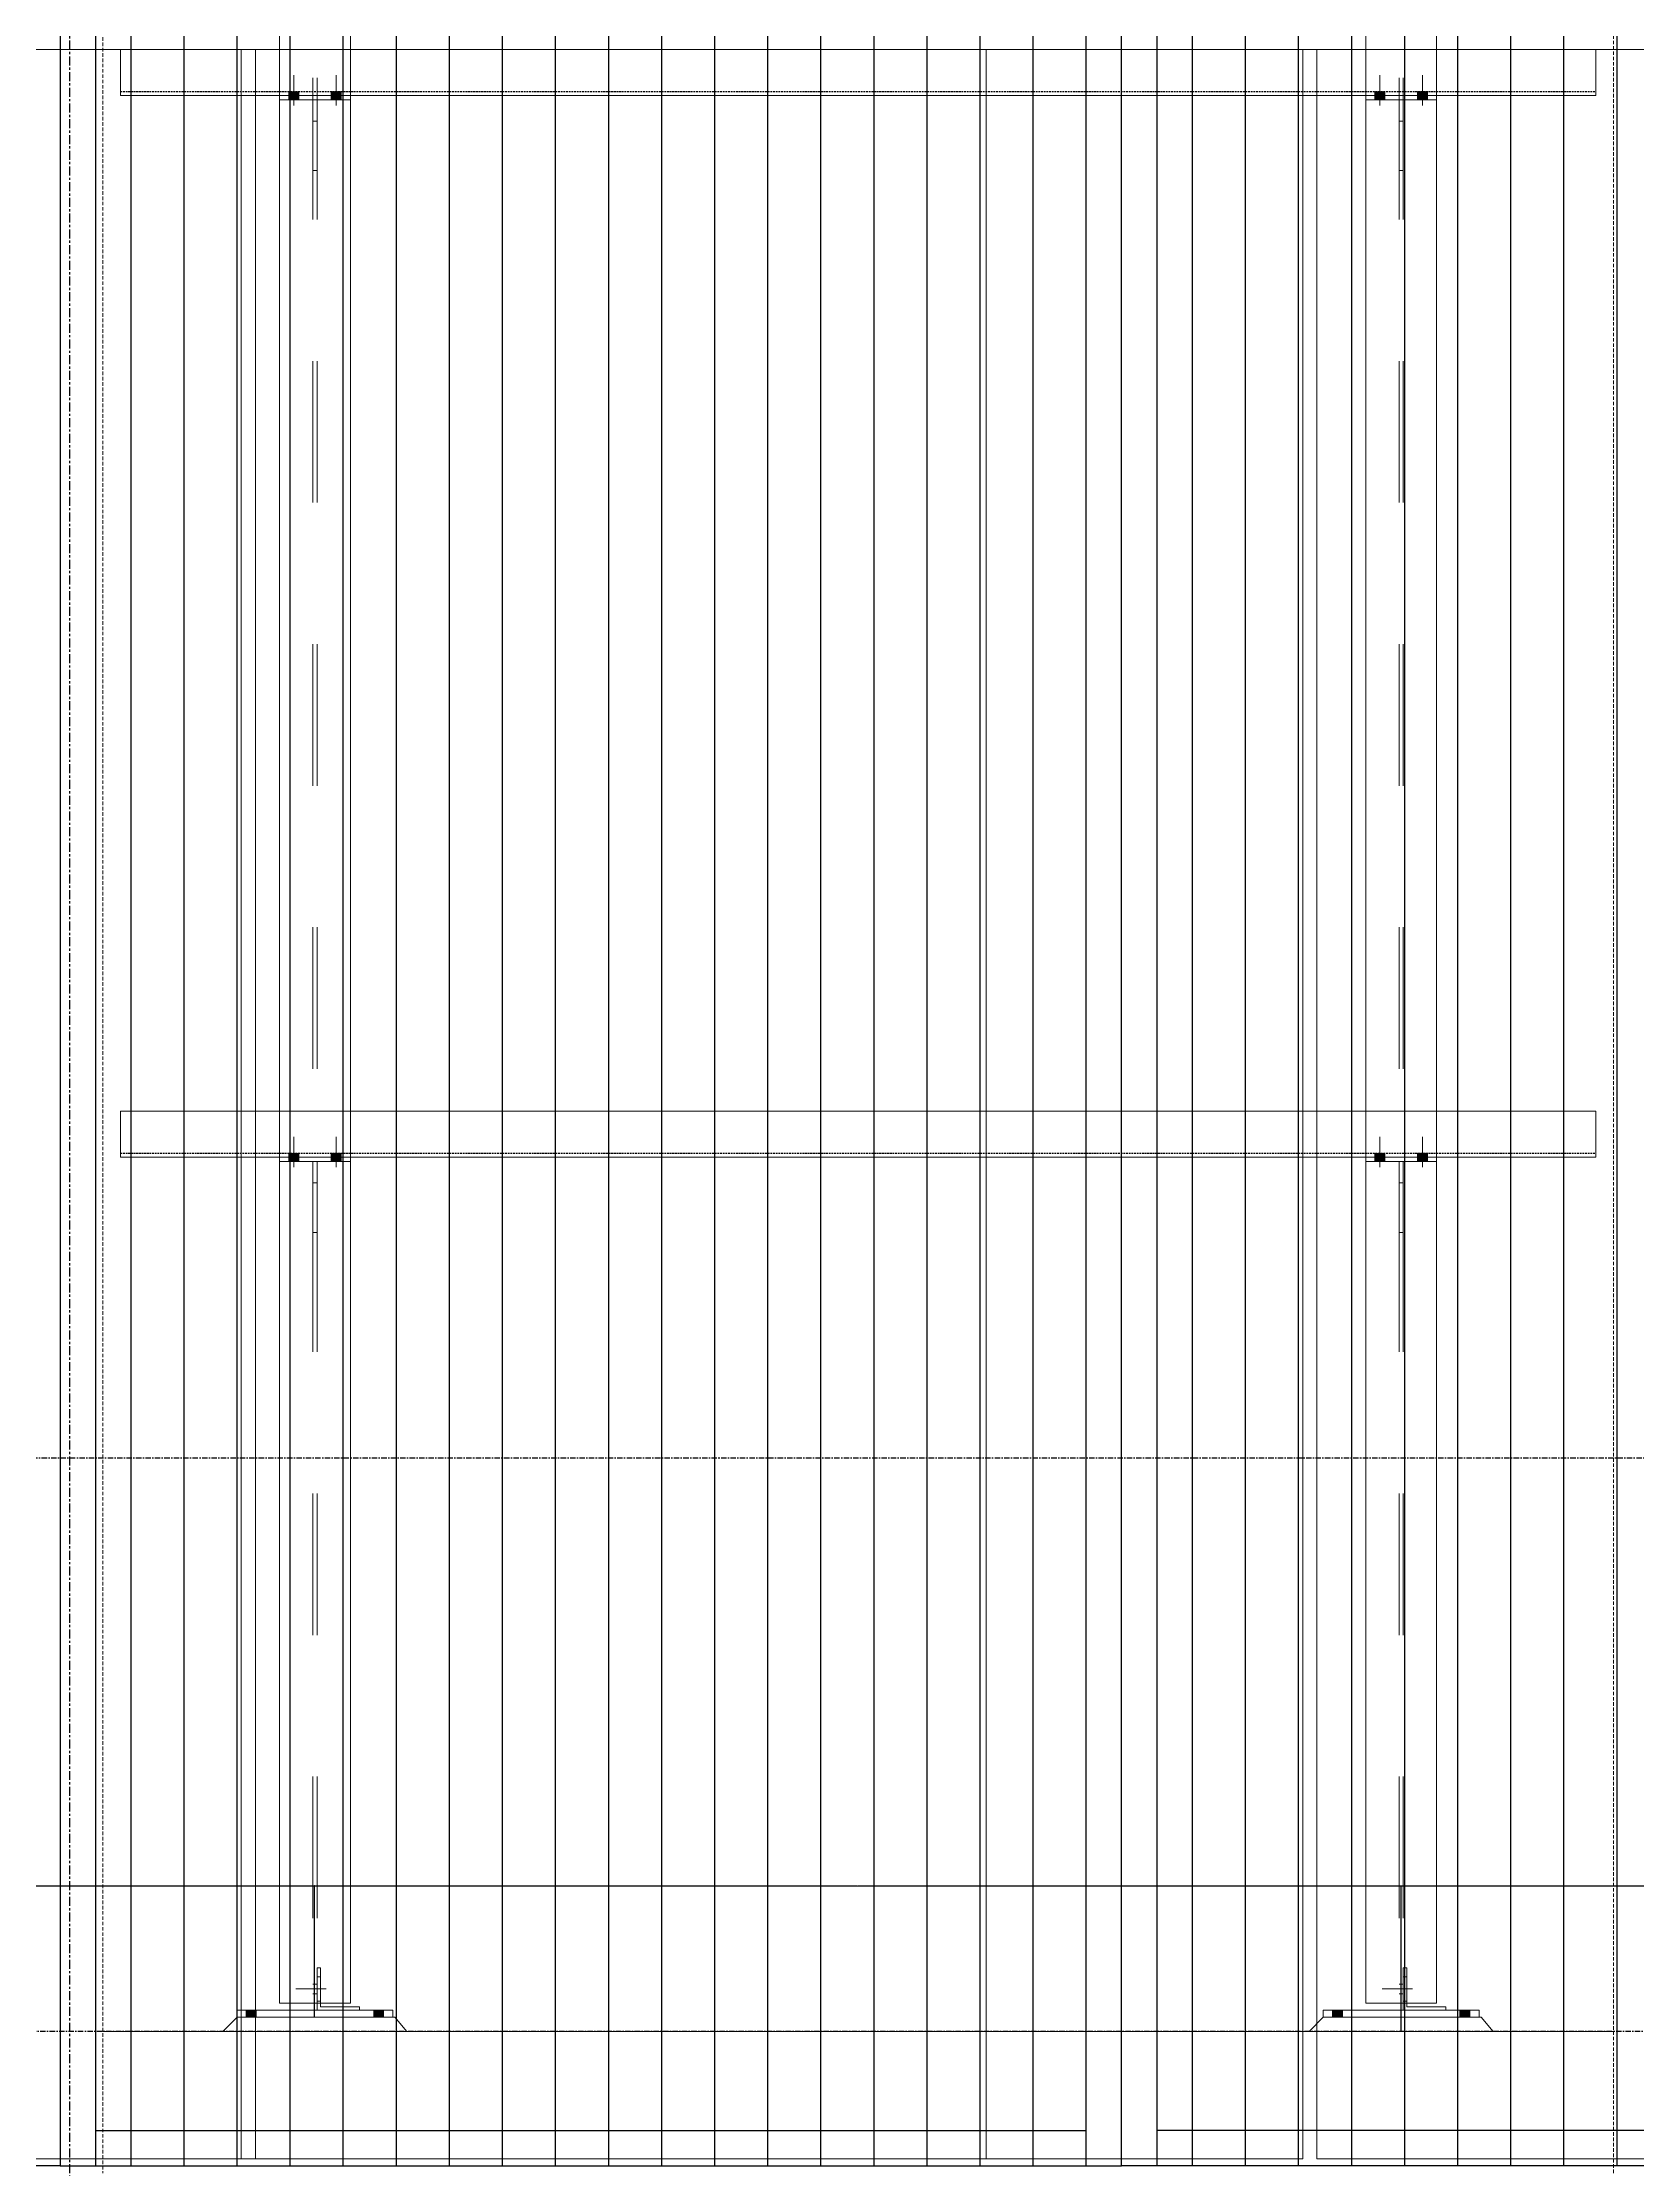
# Model space of a CAD drawing. Header units: millimetres. Extents: x 663313 to 1226001, y 1431724 to 1620898.
# Drawn here: x 1068524 to 1070778, y 1512950 to 1515955 of the extents above; entities that cross this region are included whole.
import ezdxf

# ---------------------------------------------------------------- set-up
doc = ezdxf.new("R2010")
doc.units = ezdxf.units.MM
for name, pattern in [('Grid Line', [22.225, 12.7, -3.175, 3.175, -3.175]), ('HIDDEN', [0.375, 0.25, -0.125]), ('XKITLINE00', [0]), ('XKITLINE02', [4, 2, -2])]:
    doc.linetypes.add(name, pattern=pattern)
doc.layers.add('000 - 0_HIDE_OBJ_FRAMING_DEF_SUB', color=7, linetype='Continuous', plot=False)
for name, color, linetype, lineweight in [('A-FLOR-E', 7, 'Continuous', 9), ('Bolt', 7, 'Continuous', 0), ('Part', 7, 'Continuous', 0)]:
    doc.layers.add(name, color=color, linetype=linetype, lineweight=lineweight)
doc.layers.add('DIM', color=7, linetype='Continuous')
doc.styles.add('Arial', font='arial.ttf')
doc.dimstyles.new('Dim - 40 - End', dxfattribs={"dimscale": 0.04, "dimtxt": 3, "dimasz": 1, "dimexe": 0, "dimexo": 2.5, "dimgap": 1.5, "dimtad": 1, "dimdec": 0, "dimlfac": 1000, "dimzin": 1, "dimdsep": 46, "dimtxsty": 'Arial', "dimblk": 'END', "dimcen": 0.09, "dimclrd": 7, "dimclre": 7, "dimclrt": 7, "dimadec": 0, "dimazin": 0, "dimtfac": 1, "dimtdec": 0, "dimtix": 1, "dimtofl": 0, "dimtmove": 2, "dimatfit": 3, "dimfxl": 1, "dimtfill": 1, "dimtfillclr": 256, "dimtolj": 1, "dimtzin": 0, "dimarcsym": 0})

# ---------------------------------------------------------------- blocks, each defined once
blk = doc.blocks.new('*A27341188')
at = {"layer": '000 - 0_HIDE_OBJ_FRAMING_DEF_SUB', "color": 7, "linetype": 'XKITLINE00', "lineweight": 0}
for p, q in [((357.767257, 31.748703), (347.90058, 31.748703)), ((347.900591, 11.882036), (347.900591, 31.748703)), ((357.767257, 31.748703), (357.767257, 11.882036)), ((357.767257, 11.882036), (347.90058, 11.882036))]:
    blk.add_line(p, q, dxfattribs=at)
at = {"layer": '000 - 0_HIDE_OBJ_FRAMING_DEF_SUB', "color": 7, "linetype": 'XKITLINE02', "lineweight": 0}
for p, q in [((347.90058, 11.882036), (347.90058, 31.748703)), ((357.767247, 11.882036), (357.767247, 31.748703))]:
    blk.add_line(p, q, dxfattribs=at)
blk = doc.blocks.new('*A27351189')
at = {"layer": '000 - 0_HIDE_OBJ_FRAMING_DEF_SUB', "color": 7, "linetype": 'XKITLINE00', "lineweight": 0}
for p, q in [((367.767257, 31.748703), (357.90058, 31.748703)), ((357.900591, 11.882036), (357.900591, 31.748703)), ((367.767257, 11.882036), (357.90058, 11.882036))]:
    blk.add_line(p, q, dxfattribs=at)
at = {"layer": '000 - 0_HIDE_OBJ_FRAMING_DEF_SUB', "color": 7, "linetype": 'XKITLINE02', "lineweight": 0}
blk.add_line((357.90058, 11.882036), (357.90058, 31.748703), dxfattribs=at)
blk = doc.blocks.new('*A27371191')
at = {"layer": '000 - 0_HIDE_OBJ_FRAMING_DEF_SUB', "color": 7, "linetype": 'XKITLINE00', "lineweight": 0}
for p, q in [((399.900591, 31.748703), (387.90058, 31.748703)), ((399.900591, 31.748703), (399.900591, 11.882036)), ((399.900591, 11.882036), (387.90058, 11.882036))]:
    blk.add_line(p, q, dxfattribs=at)
at = {"layer": '000 - 0_HIDE_OBJ_FRAMING_DEF_SUB', "color": 7, "linetype": 'XKITLINE02', "lineweight": 0}
blk.add_line((399.90058, 11.882036), (399.90058, 31.748703), dxfattribs=at)
blk = doc.blocks.new('*A27391193')
at = {"layer": '000 - 0_HIDE_OBJ_FRAMING_DEF_SUB', "color": 7, "linetype": 'XKITLINE00', "lineweight": 0}
for p, q in [((347.767257, 31.748703), (337.90058, 31.748703)), ((347.767257, 31.748703), (347.767257, 11.882036)), ((347.767257, 11.882036), (337.90058, 11.882036))]:
    blk.add_line(p, q, dxfattribs=at)
at = {"layer": '000 - 0_HIDE_OBJ_FRAMING_DEF_SUB', "color": 7, "linetype": 'XKITLINE02', "lineweight": 0}
blk.add_line((347.767247, 11.882036), (347.767247, 31.748703), dxfattribs=at)
blk = doc.blocks.new('3')
at = {"layer": '000 - 0_HIDE_OBJ_FRAMING_DEF_SUB', "color": 7, "lineweight": 0, "xscale": 0.15, "yscale": 0.15, "zscale": 0.15}
for name in ['*A27351189', '*A27371191', '*A27391193', '*A27341188']:
    blk.add_blockref(name, (663572.3657, 1524733.1057), dxfattribs=at)
blk = doc.blocks.new('GM_Louver Grill Vertical Z1 - Z Profile-23736417-ENT 4 ELE-3 sheet')
at = {"layer": '000 - 0_HIDE_OBJ_FRAMING_DEF_SUB', "color": 7}
blk.add_line((-1809423.6, 105340), (-1809423.6, 115350), dxfattribs=at)
blk = doc.blocks.new('8')
at = {"layer": '000 - 0_HIDE_OBJ_FRAMING_DEF_SUB', "color": 7}
for p, q in [((182624.8, 115350), (182624.8, 105340)), ((184024.8, 105340), (184024.8, 115350)), ((184124.8, 105340), (184124.8, 115350)), ((182624.8, 105390), (184024.8, 105390)), ((185524.8, 105390), (184124.8, 105390))]:
    blk.add_line(p, q, dxfattribs=at)
for points in [[(181074.8, 115350), (182574.8, 115350), (182574.8, 105340), (181074.8, 105340)], [(184074.8, 115350), (182574.8, 115350), (182574.8, 105340), (184074.8, 105340)], [(184074.8, 115350), (185574.8, 115350), (185574.8, 105340), (184074.8, 105340)]]:
    blk.add_lwpolyline(points, close=True, dxfattribs=at)
for p in [(1992098.5, 0), (1992173.5, 0), (1992248.5, 0), (1992323.5, 0), (1992398.5, 0), (1992473.5, 0), (1992548.5, 0), (1992623.5, 0), (1992698.5, 0), (1992773.5, 0), (1992848.5, 0), (1992923.5, 0), (1992998.5, 0), (1993073.5, 0), (1993148.5, 0), (1993223.5, 0), (1993298.5, 0), (1993373.5, 0), (1993598.5, 0), (1993673.5, 0), (1993748.5, 0), (1993823.5, 0), (1993898.5, 0), (1993973.5, 0), (1994048.5, 0), (1994123.5, 0), (1994198.5, 0)]:
    blk.add_blockref('GM_Louver Grill Vertical Z1 - Z Profile-23736417-ENT 4 ELE-3 sheet', p, dxfattribs=at)
blk = doc.blocks.new('*A3401343')
at = {"layer": 'Part', "color": 7, "linetype": 'XKITLINE00', "lineweight": 0}
for p, q in [((643.197235, 131.130227), (644.197235, 131.130227)), ((643.197235, 131.130227), (643.197235, 118.530227)), ((644.197235, 131.130227), (644.197235, 118.530227)), ((643.197235, 117.820227), (643.197235, 103.530227)), ((644.197235, 117.820227), (644.197235, 103.530227)), ((643.197235, 102.820227), (643.197235, 88.530227)), ((644.197235, 102.820227), (644.197235, 88.530227)), ((643.197235, 87.820227), (643.197235, 75.930227)), ((644.197235, 75.930227), (644.197235, 87.820227)), ((643.197235, 75.930227), (644.197235, 75.930227))]:
    blk.add_line(p, q, dxfattribs=at)
at = {"layer": 'Part', "color": 7, "linetype": 'XKITLINE02', "lineweight": 0}
for p, q in [((643.197236, 131.130227), (643.197236, 75.930227)), ((643.667235, 131.130227), (643.667235, 75.930227)), ((643.667236, 131.130227), (643.667236, 75.930227)), ((643.727235, 131.130227), (643.727235, 75.930227)), ((643.727236, 131.130227), (643.727236, 75.930227)), ((644.197235, 131.130227), (644.197236, 131.130227)), ((644.197235, 131.130227), (644.197236, 131.130227)), ((644.197236, 131.130227), (644.197236, 75.930227)), ((643.197235, 118.530227), (643.197235, 117.820227)), ((644.197235, 118.530227), (644.197235, 117.820227)), ((643.197235, 103.530227), (643.197235, 102.820227)), ((644.197235, 103.530227), (644.197235, 102.820227)), ((643.197235, 88.530227), (643.197235, 87.820227)), ((644.197235, 88.530227), (644.197235, 87.820227)), ((644.197235, 75.930227), (644.197236, 75.930227)), ((644.197236, 75.930227), (644.197235, 75.930227))]:
    blk.add_line(p, q, dxfattribs=at)
blk = doc.blocks.new('*A3402344')
at = {"layer": 'Part', "color": 7, "linetype": 'XKITLINE00', "lineweight": 0}
for p, q in [((658.547211, 131.130227), (659.547211, 131.130227)), ((658.547211, 131.130227), (658.547211, 118.530227)), ((659.547211, 131.130227), (659.547211, 118.530227)), ((658.547211, 117.820227), (658.547211, 103.530227)), ((659.547211, 117.820227), (659.547211, 103.530227)), ((658.547211, 102.820227), (658.547211, 88.530227)), ((659.547211, 102.820227), (659.547211, 88.530227)), ((658.547211, 87.820227), (658.547211, 75.930227)), ((659.547211, 75.930227), (659.547211, 87.820227)), ((658.547211, 75.930227), (659.547211, 75.930227))]:
    blk.add_line(p, q, dxfattribs=at)
at = {"layer": 'Part', "color": 7, "linetype": 'XKITLINE02', "lineweight": 0}
for p, q in [((658.547212, 131.130227), (658.547212, 75.930227)), ((659.017211, 131.130227), (659.017211, 75.930227)), ((659.017212, 131.130227), (659.017212, 75.930227)), ((659.077211, 131.130227), (659.077211, 75.930227)), ((659.077212, 131.130227), (659.077212, 75.930227)), ((659.547211, 131.130227), (659.547212, 131.130227)), ((659.547211, 131.130227), (659.547212, 131.130227)), ((659.547212, 131.130227), (659.547212, 75.930227)), ((658.547211, 118.530227), (658.547211, 117.820227)), ((659.547211, 118.530227), (659.547211, 117.820227)), ((658.547211, 103.530227), (658.547211, 102.820227)), ((659.547211, 103.530227), (659.547211, 102.820227)), ((658.547211, 88.530227), (658.547211, 87.820227)), ((659.547211, 88.530227), (659.547211, 87.820227)), ((659.547211, 75.930227), (659.547212, 75.930227)), ((659.547212, 75.930227), (659.547211, 75.930227))]:
    blk.add_line(p, q, dxfattribs=at)
blk = doc.blocks.new('*A3438361')
at = {"layer": 'Bolt'}
for points in [[(643.467, 87.94), (643.467, 87.88), (643.327, 87.88), (643.327, 87.94)], [(643.467, 87.88), (643.467, 87.82), (643.327, 87.82), (643.327, 87.88)], [(644.067, 87.94), (644.067, 87.88), (643.927, 87.88), (643.927, 87.94)], [(644.067, 87.88), (644.067, 87.82), (643.927, 87.82), (643.927, 87.88)]]:
    blk.add_hatch(color=7, dxfattribs=at).paths.add_polyline_path(points, flags=17)
at = {"layer": 'Bolt', "color": 7, "linetype": 'XKITLINE00', "lineweight": 0}
for p, q in [((643.397, 87.741), (643.397, 88.17)), ((643.997, 87.741), (643.997, 88.17)), ((643.327, 87.88), (643.327, 87.94)), ((643.327, 87.82), (643.327, 87.88)), ((643.467, 87.88), (643.467, 87.94)), ((643.467, 87.82), (643.467, 87.88)), ((643.927, 87.88), (643.927, 87.94)), ((643.927, 87.82), (643.927, 87.88)), ((644.067, 87.88), (644.067, 87.94)), ((644.067, 87.82), (644.067, 87.88))]:
    blk.add_line(p, q, dxfattribs=at)
blk = doc.blocks.new('*A3439362')
at = {"layer": 'Part', "color": 7, "linetype": 'XKITLINE00', "lineweight": 0}
for p, q in [((643.197234, 87.820227), (643.197234, 87.880227)), ((644.197234, 87.820227), (643.197234, 87.820227)), ((644.197234, 87.820227), (644.197234, 87.880227)), ((644.197235, 87.820227), (644.197234, 87.820227))]:
    blk.add_line(p, q, dxfattribs=at)
at = {"layer": 'Part', "color": 7, "linetype": 'XKITLINE02', "lineweight": 0}
for p, q in [((643.197234, 87.880227), (643.197235, 87.880227)), ((643.197234, 87.880227), (644.197235, 87.880227)), ((643.197235, 87.880227), (643.197235, 87.820227)), ((644.197234, 87.820227), (644.197235, 87.820227)), ((644.197235, 87.820227), (644.197235, 87.880227))]:
    blk.add_line(p, q, dxfattribs=at)
blk = doc.blocks.new('*A3440363')
at = {"layer": 'Part', "color": 7, "linetype": 'XKITLINE00', "lineweight": 0}
for p, q in [((643.667234, 87.820227), (643.727234, 87.820227)), ((643.667234, 87.520227), (643.667234, 87.820227)), ((643.727235, 87.820227), (643.727234, 87.820227)), ((643.727234, 87.820227), (643.727234, 87.520227)), ((643.727234, 87.520227), (643.667234, 87.520227)), ((643.667235, 86.820227), (643.667234, 87.520227)), ((643.727234, 87.520227), (643.727235, 86.820227)), ((643.727235, 86.820227), (643.667235, 86.820227))]:
    blk.add_line(p, q, dxfattribs=at)
at = {"layer": 'Part', "color": 7, "linetype": 'XKITLINE02', "lineweight": 0}
for p, q in [((643.667235, 86.820227), (643.667235, 87.820227)), ((643.727234, 87.820227), (643.727235, 87.820227)), ((643.727235, 86.820227), (643.727235, 87.820227))]:
    blk.add_line(p, q, dxfattribs=at)
blk = doc.blocks.new('*A3441364')
at = {"layer": 'Bolt'}
for points in [[(642.867, 75.83), (642.867, 75.73), (642.727, 75.73), (642.727, 75.83)], [(644.667, 75.83), (644.667, 75.73), (644.527, 75.73), (644.527, 75.83)]]:
    blk.add_hatch(color=7, dxfattribs=at).paths.add_polyline_path(points, flags=17)
at = {"layer": 'Bolt', "color": 7, "linetype": 'XKITLINE00', "lineweight": 0}
for p, q in [((642.727, 75.83), (642.727, 75.73)), ((642.797, 75.83), (642.797, 75.73)), ((642.867, 75.83), (642.867, 75.73)), ((644.527, 75.83), (644.527, 75.73)), ((644.597, 75.83), (644.597, 75.73)), ((644.667, 75.83), (644.667, 75.73))]:
    blk.add_line(p, q, dxfattribs=at)
blk = doc.blocks.new('*A3442365')
at = {"layer": 'Bolt', "color": 7, "linetype": 'XKITLINE02', "lineweight": 0}
for p, q in [((643.856436, 76.130227), (643.427236, 76.130227)), ((643.727236, 76.200227), (643.667236, 76.200227)), ((643.727236, 76.060227), (643.667236, 76.060227)), ((643.777236, 76.300227), (643.727236, 76.300227)), ((643.777236, 75.960227), (643.727236, 75.960227))]:
    blk.add_line(p, q, dxfattribs=at)
blk = doc.blocks.new('*A3443366')
at = {"layer": 'Part', "color": 7, "linetype": 'XKITLINE00', "lineweight": 0}
for p, q in [((642.397235, 75.530227), (642.597235, 75.730227)), ((642.597235, 75.730227), (642.597237, 75.730227)), ((644.827237, 75.730227), (642.597235, 75.730227)), ((644.997235, 75.530227), (644.827235, 75.730227))]:
    blk.add_line(p, q, dxfattribs=at)
at = {"layer": 'Part', "color": 7, "linetype": 'XKITLINE02', "lineweight": 0}
for p, q in [((642.397237, 75.530227), (642.597237, 75.730227)), ((644.997237, 75.530227), (644.827237, 75.730227)), ((642.397235, 75.530227), (644.997237, 75.530227))]:
    blk.add_line(p, q, dxfattribs=at)
blk = doc.blocks.new('*A3444367')
at = {"layer": 'Part', "color": 7, "linetype": 'XKITLINE02', "lineweight": 0}
for p, q in [((643.777236, 76.430227), (643.727235, 76.430227)), ((643.727235, 76.430227), (643.727235, 75.930227)), ((643.777235, 75.930227), (643.777235, 76.430227)), ((643.727235, 75.830227), (644.327236, 75.830227)), ((644.327236, 75.830227), (644.327236, 75.880227))]:
    blk.add_line(p, q, dxfattribs=at)
at = {"layer": 'Part', "color": 7, "linetype": 'XKITLINE00', "lineweight": 0}
for p, q in [((643.727235, 75.930227), (643.727235, 75.830227)), ((643.777235, 75.930227), (643.777235, 75.880227)), ((644.327235, 75.880227), (643.777235, 75.880227)), ((644.327235, 75.830227), (644.327235, 75.880227))]:
    blk.add_line(p, q, dxfattribs=at)
blk = doc.blocks.new('*A3445368')
at = {"layer": 'Part', "color": 7, "linetype": 'XKITLINE00', "lineweight": 0}
for p, q in [((642.597237, 75.830227), (642.597235, 75.830227)), ((642.597235, 75.830227), (644.797235, 75.830227)), ((642.597235, 75.730227), (642.597235, 75.830227)), ((642.597237, 75.730227), (642.597235, 75.730227)), ((642.597235, 75.730227), (644.797235, 75.730227)), ((644.797237, 75.830227), (644.797235, 75.830227)), ((644.797235, 75.730227), (644.797235, 75.830227)), ((644.797237, 75.730227), (644.797235, 75.730227))]:
    blk.add_line(p, q, dxfattribs=at)
at = {"layer": 'Part', "color": 7, "linetype": 'XKITLINE02', "lineweight": 0}
for p, q in [((642.597237, 75.830227), (642.597237, 75.730227)), ((644.797235, 75.830227), (644.797237, 75.830227)), ((644.797235, 75.730227), (644.797237, 75.730227)), ((644.797237, 75.830227), (644.797237, 75.730227))]:
    blk.add_line(p, q, dxfattribs=at)
blk = doc.blocks.new('*A3446369')
at = {"layer": 'Bolt'}
for points in [[(658.217, 75.83), (658.217, 75.73), (658.077, 75.73), (658.077, 75.83)], [(660.017, 75.83), (660.017, 75.73), (659.877, 75.73), (659.877, 75.83)]]:
    blk.add_hatch(color=7, dxfattribs=at).paths.add_polyline_path(points, flags=17)
at = {"layer": 'Bolt', "color": 7, "linetype": 'XKITLINE00', "lineweight": 0}
for p, q in [((658.077, 75.83), (658.077, 75.73)), ((658.147, 75.83), (658.147, 75.73)), ((658.217, 75.83), (658.217, 75.73)), ((659.877, 75.83), (659.877, 75.73)), ((659.947, 75.83), (659.947, 75.73)), ((660.017, 75.83), (660.017, 75.73))]:
    blk.add_line(p, q, dxfattribs=at)
blk = doc.blocks.new('*A3447370')
at = {"layer": 'Bolt', "color": 7, "linetype": 'XKITLINE02', "lineweight": 0}
for p, q in [((659.206411, 76.130227), (658.777211, 76.130227)), ((659.077211, 76.200227), (659.017211, 76.200227)), ((659.077211, 76.060227), (659.017211, 76.060227)), ((659.127211, 76.300227), (659.077211, 76.300227)), ((659.127211, 75.960227), (659.077211, 75.960227))]:
    blk.add_line(p, q, dxfattribs=at)
blk = doc.blocks.new('*A3448371')
at = {"layer": 'Part', "color": 7, "linetype": 'XKITLINE00', "lineweight": 0}
for p, q in [((657.74721, 75.530227), (657.94721, 75.730227)), ((657.94721, 75.730227), (657.947212, 75.730227)), ((660.177212, 75.730227), (657.94721, 75.730227)), ((660.34721, 75.530227), (660.17721, 75.730227))]:
    blk.add_line(p, q, dxfattribs=at)
at = {"layer": 'Part', "color": 7, "linetype": 'XKITLINE02', "lineweight": 0}
for p, q in [((657.747212, 75.530227), (657.947212, 75.730227)), ((660.347212, 75.530227), (660.177212, 75.730227)), ((657.74721, 75.530227), (660.347212, 75.530227))]:
    blk.add_line(p, q, dxfattribs=at)
blk = doc.blocks.new('*A3449372')
at = {"layer": 'Part', "color": 7, "linetype": 'XKITLINE02', "lineweight": 0}
for p, q in [((659.127212, 76.430227), (659.077211, 76.430227)), ((659.077211, 76.430227), (659.077211, 75.930227)), ((659.127211, 75.930227), (659.127211, 76.430227)), ((659.077211, 75.830227), (659.677212, 75.830227)), ((659.677212, 75.830227), (659.677212, 75.880227))]:
    blk.add_line(p, q, dxfattribs=at)
at = {"layer": 'Part', "color": 7, "linetype": 'XKITLINE00', "lineweight": 0}
for p, q in [((659.077211, 75.930227), (659.077211, 75.830227)), ((659.127211, 75.930227), (659.127211, 75.880227)), ((659.677211, 75.880227), (659.127211, 75.880227)), ((659.677211, 75.830227), (659.677211, 75.880227))]:
    blk.add_line(p, q, dxfattribs=at)
blk = doc.blocks.new('*A3450373')
at = {"layer": 'Part', "color": 7, "linetype": 'XKITLINE00', "lineweight": 0}
for p, q in [((657.947212, 75.830227), (657.94721, 75.830227)), ((657.94721, 75.830227), (660.14721, 75.830227)), ((657.94721, 75.730227), (657.94721, 75.830227)), ((657.947212, 75.730227), (657.94721, 75.730227)), ((657.94721, 75.730227), (660.14721, 75.730227)), ((660.147212, 75.830227), (660.14721, 75.830227)), ((660.14721, 75.730227), (660.14721, 75.830227)), ((660.147212, 75.730227), (660.14721, 75.730227))]:
    blk.add_line(p, q, dxfattribs=at)
at = {"layer": 'Part', "color": 7, "linetype": 'XKITLINE02', "lineweight": 0}
for p, q in [((657.947212, 75.830227), (657.947212, 75.730227)), ((660.14721, 75.830227), (660.147212, 75.830227)), ((660.14721, 75.730227), (660.147212, 75.730227)), ((660.147212, 75.830227), (660.147212, 75.730227))]:
    blk.add_line(p, q, dxfattribs=at)
blk = doc.blocks.new('*A3451374')
at = {"layer": 'Part', "color": 7, "linetype": 'XKITLINE00', "lineweight": 0}
for p, q in [((659.017209, 87.820227), (659.077209, 87.820227)), ((659.017209, 87.520227), (659.017209, 87.820227)), ((659.077211, 87.820227), (659.077209, 87.820227)), ((659.077209, 87.820227), (659.077209, 87.520227)), ((659.077209, 87.520227), (659.017209, 87.520227)), ((659.01721, 86.820227), (659.017209, 87.520227)), ((659.077209, 87.520227), (659.07721, 86.820227)), ((659.07721, 86.820227), (659.01721, 86.820227))]:
    blk.add_line(p, q, dxfattribs=at)
at = {"layer": 'Part', "color": 7, "linetype": 'XKITLINE02', "lineweight": 0}
for p, q in [((659.017211, 86.820227), (659.017211, 87.820227)), ((659.077209, 87.820227), (659.077211, 87.820227)), ((659.077211, 86.820227), (659.077211, 87.820227))]:
    blk.add_line(p, q, dxfattribs=at)
blk = doc.blocks.new('*A3452375')
at = {"layer": 'Part', "color": 7, "linetype": 'XKITLINE00', "lineweight": 0}
for p, q in [((658.547209, 87.820227), (658.547209, 87.880227)), ((659.547209, 87.820227), (658.547209, 87.820227)), ((659.547209, 87.820227), (659.547209, 87.880227)), ((659.547211, 87.820227), (659.547209, 87.820227))]:
    blk.add_line(p, q, dxfattribs=at)
at = {"layer": 'Part', "color": 7, "linetype": 'XKITLINE02', "lineweight": 0}
for p, q in [((658.547209, 87.880227), (658.547211, 87.880227)), ((658.547209, 87.880227), (659.547211, 87.880227)), ((658.547211, 87.880227), (658.547211, 87.820227)), ((659.547209, 87.820227), (659.547211, 87.820227)), ((659.547211, 87.880227), (659.547211, 87.820227))]:
    blk.add_line(p, q, dxfattribs=at)
blk = doc.blocks.new('*A3453376')
at = {"layer": 'Bolt'}
for points in [[(658.817, 87.94), (658.817, 87.88), (658.677, 87.88), (658.677, 87.94)], [(658.817, 87.88), (658.817, 87.82), (658.677, 87.82), (658.677, 87.88)], [(659.417, 87.94), (659.417, 87.88), (659.277, 87.88), (659.277, 87.94)], [(659.417, 87.88), (659.417, 87.82), (659.277, 87.82), (659.277, 87.88)]]:
    blk.add_hatch(color=7, dxfattribs=at).paths.add_polyline_path(points, flags=17)
at = {"layer": 'Bolt', "color": 7, "linetype": 'XKITLINE00', "lineweight": 0}
for p, q in [((658.747, 87.741), (658.747, 88.17)), ((659.347, 87.741), (659.347, 88.17)), ((658.677, 87.88), (658.677, 87.94)), ((658.677, 87.82), (658.677, 87.88)), ((658.817, 87.88), (658.817, 87.94)), ((658.817, 87.82), (658.817, 87.88)), ((659.277, 87.88), (659.277, 87.94)), ((659.277, 87.82), (659.277, 87.88)), ((659.417, 87.88), (659.417, 87.94)), ((659.417, 87.82), (659.417, 87.88))]:
    blk.add_line(p, q, dxfattribs=at)
blk = doc.blocks.new('*A3513435')
at = {"layer": 'Part', "color": 7, "linetype": 'XKITLINE00', "lineweight": 0}
for p, q in [((643.667234, 102.820227), (643.727234, 102.820227)), ((643.667234, 102.520227), (643.667234, 102.820227)), ((643.727235, 102.820227), (643.727234, 102.820227)), ((643.727234, 102.820227), (643.727234, 102.520227)), ((643.727234, 102.520227), (643.667234, 102.520227)), ((643.667235, 101.820227), (643.667234, 102.520227)), ((643.727234, 102.520227), (643.727235, 101.820227)), ((643.727235, 101.820227), (643.667235, 101.820227))]:
    blk.add_line(p, q, dxfattribs=at)
at = {"layer": 'Part', "color": 7, "linetype": 'XKITLINE02', "lineweight": 0}
for p, q in [((643.667235, 101.820227), (643.667235, 102.820227)), ((643.727234, 102.820227), (643.727235, 102.820227)), ((643.727235, 101.820227), (643.727235, 102.820227))]:
    blk.add_line(p, q, dxfattribs=at)
blk = doc.blocks.new('*A3514436')
at = {"layer": 'Part', "color": 7, "linetype": 'XKITLINE00', "lineweight": 0}
for p, q in [((643.197234, 102.820227), (643.197234, 102.880227)), ((644.197234, 102.820227), (643.197234, 102.820227)), ((644.197234, 102.820227), (644.197234, 102.880227)), ((644.197235, 102.820227), (644.197234, 102.820227))]:
    blk.add_line(p, q, dxfattribs=at)
at = {"layer": 'Part', "color": 7, "linetype": 'XKITLINE02', "lineweight": 0}
for p, q in [((643.197234, 102.880227), (643.197235, 102.880227)), ((643.197234, 102.880227), (644.197235, 102.880227)), ((643.197235, 102.880227), (643.197235, 102.820227)), ((644.197234, 102.820227), (644.197235, 102.820227)), ((644.197235, 102.820227), (644.197235, 102.880227))]:
    blk.add_line(p, q, dxfattribs=at)
blk = doc.blocks.new('*A3515437')
at = {"layer": 'Bolt'}
for points in [[(643.467, 102.94), (643.467, 102.88), (643.327, 102.88), (643.327, 102.94)], [(643.467, 102.88), (643.467, 102.82), (643.327, 102.82), (643.327, 102.88)], [(644.067, 102.94), (644.067, 102.88), (643.927, 102.88), (643.927, 102.94)], [(644.067, 102.88), (644.067, 102.82), (643.927, 102.82), (643.927, 102.88)]]:
    blk.add_hatch(color=7, dxfattribs=at).paths.add_polyline_path(points, flags=17)
at = {"layer": 'Bolt', "color": 7, "linetype": 'XKITLINE00', "lineweight": 0}
for p, q in [((643.397, 102.741), (643.397, 103.17)), ((643.997, 102.741), (643.997, 103.17)), ((643.327, 102.88), (643.327, 102.94)), ((643.327, 102.82), (643.327, 102.88)), ((643.467, 102.88), (643.467, 102.94)), ((643.467, 102.82), (643.467, 102.88)), ((643.927, 102.88), (643.927, 102.94)), ((643.927, 102.82), (643.927, 102.88)), ((644.067, 102.88), (644.067, 102.94)), ((644.067, 102.82), (644.067, 102.88))]:
    blk.add_line(p, q, dxfattribs=at)
blk = doc.blocks.new('*A3516438')
at = {"layer": 'Part', "color": 7, "linetype": 'XKITLINE00', "lineweight": 0}
for p, q in [((659.017209, 102.820227), (659.077209, 102.820227)), ((659.017209, 102.520227), (659.017209, 102.820227)), ((659.077211, 102.820227), (659.077209, 102.820227)), ((659.077209, 102.820227), (659.077209, 102.520227)), ((659.077209, 102.520227), (659.017209, 102.520227)), ((659.01721, 101.820227), (659.017209, 102.520227)), ((659.077209, 102.520227), (659.07721, 101.820227)), ((659.07721, 101.820227), (659.01721, 101.820227))]:
    blk.add_line(p, q, dxfattribs=at)
at = {"layer": 'Part', "color": 7, "linetype": 'XKITLINE02', "lineweight": 0}
for p, q in [((659.017211, 101.820227), (659.017211, 102.820227)), ((659.077209, 102.820227), (659.077211, 102.820227)), ((659.077211, 101.820227), (659.077211, 102.820227))]:
    blk.add_line(p, q, dxfattribs=at)
blk = doc.blocks.new('*A3517439')
at = {"layer": 'Part', "color": 7, "linetype": 'XKITLINE00', "lineweight": 0}
for p, q in [((658.547209, 102.820227), (658.547209, 102.880227)), ((659.547209, 102.820227), (658.547209, 102.820227)), ((659.547209, 102.820227), (659.547209, 102.880227)), ((659.547211, 102.820227), (659.547209, 102.820227))]:
    blk.add_line(p, q, dxfattribs=at)
at = {"layer": 'Part', "color": 7, "linetype": 'XKITLINE02', "lineweight": 0}
for p, q in [((658.547209, 102.880227), (658.547211, 102.880227)), ((658.547209, 102.880227), (659.547211, 102.880227)), ((658.547211, 102.880227), (658.547211, 102.820227)), ((659.547209, 102.820227), (659.547211, 102.820227)), ((659.547211, 102.880227), (659.547211, 102.820227))]:
    blk.add_line(p, q, dxfattribs=at)
blk = doc.blocks.new('*A3518440')
at = {"layer": 'Bolt'}
for points in [[(658.817, 102.94), (658.817, 102.88), (658.677, 102.88), (658.677, 102.94)], [(658.817, 102.88), (658.817, 102.82), (658.677, 102.82), (658.677, 102.88)], [(659.417, 102.94), (659.417, 102.88), (659.277, 102.88), (659.277, 102.94)], [(659.417, 102.88), (659.417, 102.82), (659.277, 102.82), (659.277, 102.88)]]:
    blk.add_hatch(color=7, dxfattribs=at).paths.add_polyline_path(points, flags=17)
at = {"layer": 'Bolt', "color": 7, "linetype": 'XKITLINE00', "lineweight": 0}
for p, q in [((658.747, 102.741), (658.747, 103.17)), ((659.347, 102.741), (659.347, 103.17)), ((658.677, 102.88), (658.677, 102.94)), ((658.677, 102.82), (658.677, 102.88)), ((658.817, 102.88), (658.817, 102.94)), ((658.817, 102.82), (658.817, 102.88)), ((659.277, 102.88), (659.277, 102.94)), ((659.277, 102.82), (659.277, 102.88)), ((659.417, 102.88), (659.417, 102.94)), ((659.417, 102.82), (659.417, 102.88))]:
    blk.add_line(p, q, dxfattribs=at)
blk = doc.blocks.new('END')
at = {"color": 7}
for p, q in [((2, 0), (-2, 0)), ((-1, -1), (1, 1)), ((0, 2), (0, -2))]:
    blk.add_line(p, q, dxfattribs=at)
blk = doc.blocks.new('*D5040')
at = {"layer": '000 - 0_HIDE_OBJ_FRAMING_DEF_SUB', "color": 7, "lineweight": -2, "transparency": 16777216}
for p, q in [((-11085, 105560.1), (-11085, 105745.6)), ((-11085, 105745.6), (-10085.5, 105745.6)), ((-10085.5, 105560.1), (-10085.5, 105745.6))]:
    blk.add_line(p, q, dxfattribs=at)
at = {"layer": 'Defpoints', "color": 7, "transparency": 16777216}
for p in [(-10085.5, 105745.6), (-11085, 105560), (-10085.5, 105560)]:
    blk.add_point(p, dxfattribs=at)
at = {"layer": '000 - 0_HIDE_OBJ_FRAMING_DEF_SUB', "color": 7, "lineweight": -2, "transparency": 16777216, "xscale": 0.04, "yscale": 0.04, "zscale": 0.04, "rotation": 180}
blk.add_blockref('END', (-11085, 105745.6), dxfattribs=at)
at = {"layer": '000 - 0_HIDE_OBJ_FRAMING_DEF_SUB', "color": 7, "lineweight": -2, "transparency": 16777216, "xscale": 0.04, "yscale": 0.04, "zscale": 0.04}
blk.add_blockref('END', (-10085.5, 105745.6), dxfattribs=at)
at = {"layer": '000 - 0_HIDE_OBJ_FRAMING_DEF_SUB', "color": 7, "transparency": 16777216, "insert": (-10585.2, 105745.7), "char_height": 0.12, "attachment_point": 5, "style": 'Arial', "bg_fill": 3, "box_fill_scale": 1.1, "bg_fill_color": 256, "bg_fill_true_color": 13158600, "bg_fill_transparency": 0}
blk.add_mtext('\\A1;999503', dxfattribs=at)
blk = doc.blocks.new('*D5041')
at = {"layer": '000 - 0_HIDE_OBJ_FRAMING_DEF_SUB', "color": 7, "lineweight": -2, "transparency": 16777216}
for p, q in [((-10085.5, 105560.1), (-10085.5, 105745.6)), ((-10085.5, 105745.6), (-8550, 105745.6)), ((-8550, 105540.1), (-8550, 105745.6))]:
    blk.add_line(p, q, dxfattribs=at)
at = {"layer": 'Defpoints', "color": 7, "transparency": 16777216}
for p in [(-8550, 105745.6), (-10085.5, 105560), (-8550, 105540)]:
    blk.add_point(p, dxfattribs=at)
at = {"layer": '000 - 0_HIDE_OBJ_FRAMING_DEF_SUB', "color": 7, "lineweight": -2, "transparency": 16777216, "xscale": 0.04, "yscale": 0.04, "zscale": 0.04, "rotation": 180}
blk.add_blockref('END', (-10085.5, 105745.6), dxfattribs=at)
at = {"layer": '000 - 0_HIDE_OBJ_FRAMING_DEF_SUB', "color": 7, "lineweight": -2, "transparency": 16777216, "xscale": 0.04, "yscale": 0.04, "zscale": 0.04}
blk.add_blockref('END', (-8550, 105745.6), dxfattribs=at)
at = {"layer": '000 - 0_HIDE_OBJ_FRAMING_DEF_SUB', "color": 7, "transparency": 16777216, "insert": (-9317.7, 105745.7), "char_height": 0.12, "attachment_point": 5, "style": 'Arial', "bg_fill": 3, "box_fill_scale": 1.1, "bg_fill_color": 256, "bg_fill_true_color": 13158600, "bg_fill_transparency": 0}
blk.add_mtext('\\A1;1535497', dxfattribs=at)
blk = doc.blocks.new('*D5042')
at = {"layer": '000 - 0_HIDE_OBJ_FRAMING_DEF_SUB', "color": 7, "lineweight": -2, "transparency": 16777216}
for p, q in [((-7550.5, 106369.9), (-7550.5, 105745.6)), ((-8550, 105540.1), (-8550, 105745.6)), ((-8550, 105745.6), (-7550.5, 105745.6))]:
    blk.add_line(p, q, dxfattribs=at)
at = {"layer": 'Defpoints', "color": 7, "transparency": 16777216}
for p in [(-7550.5, 106370), (-7550.5, 105745.6), (-8550, 105540)]:
    blk.add_point(p, dxfattribs=at)
at = {"layer": '000 - 0_HIDE_OBJ_FRAMING_DEF_SUB', "color": 7, "lineweight": -2, "transparency": 16777216, "xscale": 0.04, "yscale": 0.04, "zscale": 0.04, "rotation": 180}
blk.add_blockref('END', (-8550, 105745.6), dxfattribs=at)
at = {"layer": '000 - 0_HIDE_OBJ_FRAMING_DEF_SUB', "color": 7, "lineweight": -2, "transparency": 16777216, "xscale": 0.04, "yscale": 0.04, "zscale": 0.04}
blk.add_blockref('END', (-7550.5, 105745.6), dxfattribs=at)
at = {"layer": '000 - 0_HIDE_OBJ_FRAMING_DEF_SUB', "color": 7, "transparency": 16777216, "insert": (-8050.2, 105745.7), "char_height": 0.12, "attachment_point": 5, "style": 'Arial', "bg_fill": 3, "box_fill_scale": 1.1, "bg_fill_color": 256, "bg_fill_true_color": 13158600, "bg_fill_transparency": 0}
blk.add_mtext('\\A1;999503', dxfattribs=at)
blk = doc.blocks.new('W-1-PP18-ST_ENT4_REV00_20260602-153434_ELEVATION_3_ST')
at = {"layer": '000 - 0_HIDE_OBJ_FRAMING_DEF_SUB', "color": 7, "linetype": 'HIDDEN', "ltscale": 10}
for p, q in [((-10360, 108281), (-8275, 108281)), ((-10360, 106781), (-8275, 106781))]:
    blk.add_line(p, q, dxfattribs=at)
at = {"layer": '000 - 0_HIDE_OBJ_FRAMING_DEF_SUB', "color": 7, "linetype": 'Grid Line', "ltscale": 0.6}
for p, q in [((-7850, 106350), (-17111.0505, 106350)), ((-4905, 105540), (-17111.0505, 105540))]:
    blk.add_line(p, q, dxfattribs=at)
at = {"layer": 'A-FLOR-E', "color": 7, "linetype": 'HIDDEN', "ltscale": 20}
for points in [[(-10785, 105340), (-10785, 114650), (-10385, 114650), (-10385, 105340)], [(-8250, 105340), (-8250, 114650), (-7850, 114650), (-7850, 105340)]]:
    blk.add_lwpolyline(points, dxfattribs=at)
at = {"layer": 'Part', "color": 7, "linetype": 'XKITLINE00', "lineweight": 0}
blk.add_line((-10384.9975, 105540), (-8249.9974, 105540), dxfattribs=at)
for points in [[(-10360, 108340), (-8275, 108340), (-8275, 108275), (-10360, 108275)], [(-10360, 106840), (-8275, 106840), (-8275, 106775), (-10360, 106775)]]:
    blk.add_lwpolyline(points, close=True, dxfattribs=at)
at = {"color": 7}
blk.add_blockref('8', (-193019.8217, 10), dxfattribs=at)
at = {"color": 7, "lineweight": 0, "xscale": 100, "yscale": 100, "zscale": 100}
for name in ['*A3401343', '*A3402344', '*A3515437', '*A3518440', '*A3514436', '*A3517439', '*A3513435', '*A3516438', '*A3438361', '*A3453376', '*A3439362', '*A3440363', '*A3452375', '*A3451374', '*A3444367', '*A3449372', '*A3442365', '*A3447370', '*A3445368', '*A3441364', '*A3450373', '*A3446369', '*A3443366', '*A3448371']:
    blk.add_blockref(name, (-74454.7184, 97986.9773), dxfattribs=at)
at = {"layer": '000 - 0_HIDE_OBJ_FRAMING_DEF_SUB', "color": 7}
dim = blk.add_linear_dim(base=(-10085.4948, 105745.6186), p1=(-11084.9974, 105560), p2=(-10085.4948, 105560), dimstyle='Dim - 40 - End', override={"dimclrd": 7, "dimclre": 7, "dimclrt": 7}, dxfattribs=at)
dim.commit()
dim.dimension.update_dxf_attribs({"geometry": '*D5040', "text_midpoint": (-10585.2461, 105745.7399)})
dim = blk.add_linear_dim(base=(-8549.9973000615, 105745.6186299324), p1=(-10085.4948000315, 105559.9999537468), p2=(-8549.9973000615, 105539.9999536755), dimstyle='Dim - 40 - End', override={"dimclrd": 7, "dimclre": 7, "dimclrt": 7}, dxfattribs=at)
dim.commit()
dim.dimension.update_dxf_attribs({"geometry": '*D5041', "text_midpoint": (-9317.7460500465, 105745.7399396186)})
dim = blk.add_linear_dim(base=(-7550.49475, 105745.61863), p1=(-8549.9973, 105539.99995), p2=(-7550.49475, 106369.99995), dimstyle='Dim - 40 - End', override={"dimclrd": 7, "dimclre": 7, "dimclrt": 7}, dxfattribs=at)
dim.commit()
dim.dimension.update_dxf_attribs({"geometry": '*D5042', "text_midpoint": (-8050.24603, 105745.73994)})

msp = doc.modelspace()

# ---------------------------------------------------------------- linework, layer by layer
at = {"layer": '000 - 0_HIDE_OBJ_FRAMING_DEF_SUB', "color": 7, "linetype": 'Grid Line'}
msp.add_line((1068562.7487, 1507055.0011), (1068562.7487, 1523801.2017), dxfattribs=at)

# ---------------------------------------------------------------- block references
at = {"layer": 'DIM', "color": 7, "xscale": 1000, "yscale": 1000, "zscale": 1000}
for p in [(-662562493.0659, -1523221923.05), (-662555725.9731, -1523221923.05)]:
    msp.add_blockref('3', p, dxfattribs=at)

# ---------------------------------------------------------------- next in the draw order: block references
at = {"color": 7}
msp.add_blockref('W-1-PP18-ST_ENT4_REV00_20260602-153434_ELEVATION_3_ST', (1078993.9966, 1407605.0011), dxfattribs=at)

doc.saveas('drawing.dxf')
